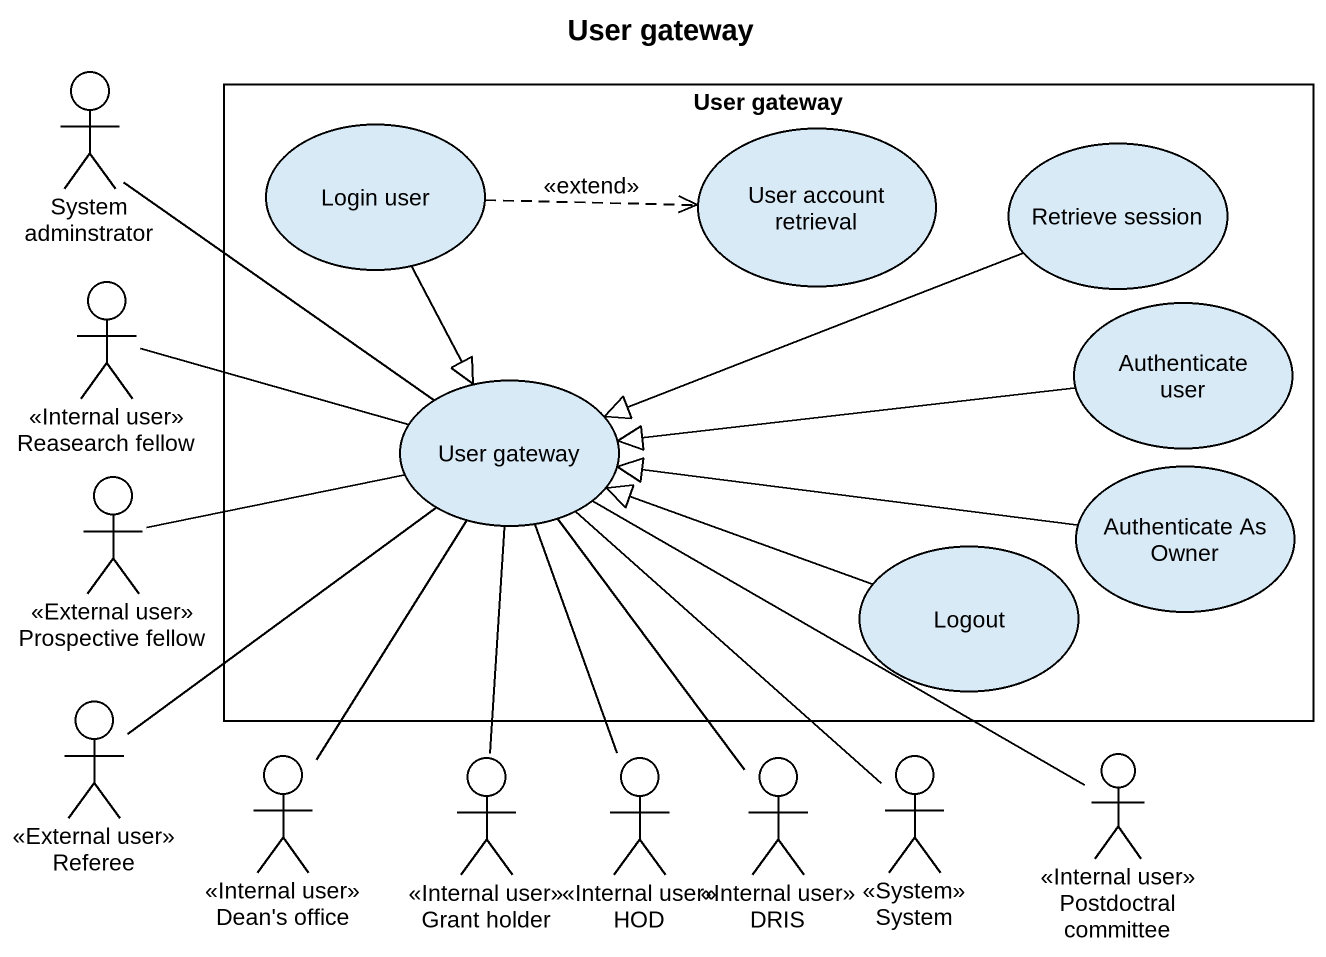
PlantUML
@startuml
title User gateway
actor "System adminstrator" as System_adminstrator
rectangle "User gateway" as User_gateway {
  usecase "Login user" as Login_user
  usecase "User account retrieval" as User_account_retrieval
  usecase "Retrieve session" as Retrieve_session
  usecase "User gateway" as User_gateway_2
  usecase "Authenticate user" as Authenticate_user
  usecase "Authenticate As Owner" as Authenticate_As_Owner
  usecase Logout
}
actor "Reasearch fellow" as Reasearch_fellow <<Internal user>>
actor "Prospective fellow" as Prospective_fellow <<External user>>
actor Referee <<External user>>
actor "Dean's office" as Dean_s_office <<Internal user>>
actor "Grant holder" as Grant_holder <<Internal user>>
actor HOD <<Internal user>>
actor DRIS <<Internal user>>
actor System <<System>>
actor "Postdoctral committee" as Postdoctral_committee <<Internal user>>
System_adminstrator -- User_gateway_2
Login_user .right.> User_account_retrieval : <<extend>>
Login_user --|> User_gateway_2
Retrieve_session -left-|> User_gateway_2
Reasearch_fellow -right- User_gateway_2
Authenticate_user -left-|> User_gateway_2
Prospective_fellow -right- User_gateway_2
Authenticate_As_Owner -left-|> User_gateway_2
Logout -left-|> User_gateway_2
Referee -up- User_gateway_2
Dean_s_office -up- User_gateway_2
Grant_holder -up- User_gateway_2
HOD -up- User_gateway_2
DRIS -up- User_gateway_2
System -up- User_gateway_2
Postdoctral_committee -up- User_gateway_2
@enduml
